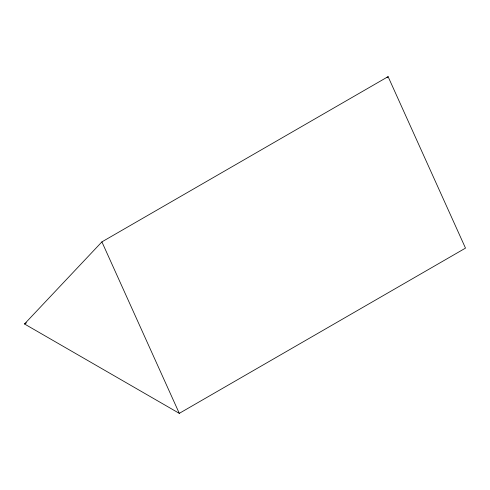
<?xml version="1.0" encoding="UTF-8"?>
<svg xmlns="http://www.w3.org/2000/svg" width="490" height="490" viewBox="0 0 490 490"><rect width="100%" height="100%" fill="white"/><g stroke="black" fill="none" stroke-linecap="round" stroke-linejoin="round"><path stroke-width="0.73" d="M24.5 323.982L101.902 241.882L388.098 76.648L465.5 248.118L179.297 413.352L24.5 323.982L26.485 322.837M387.051 77.757L388.098 76.648M101.902 241.882L179.297 413.352"/></g></svg>
